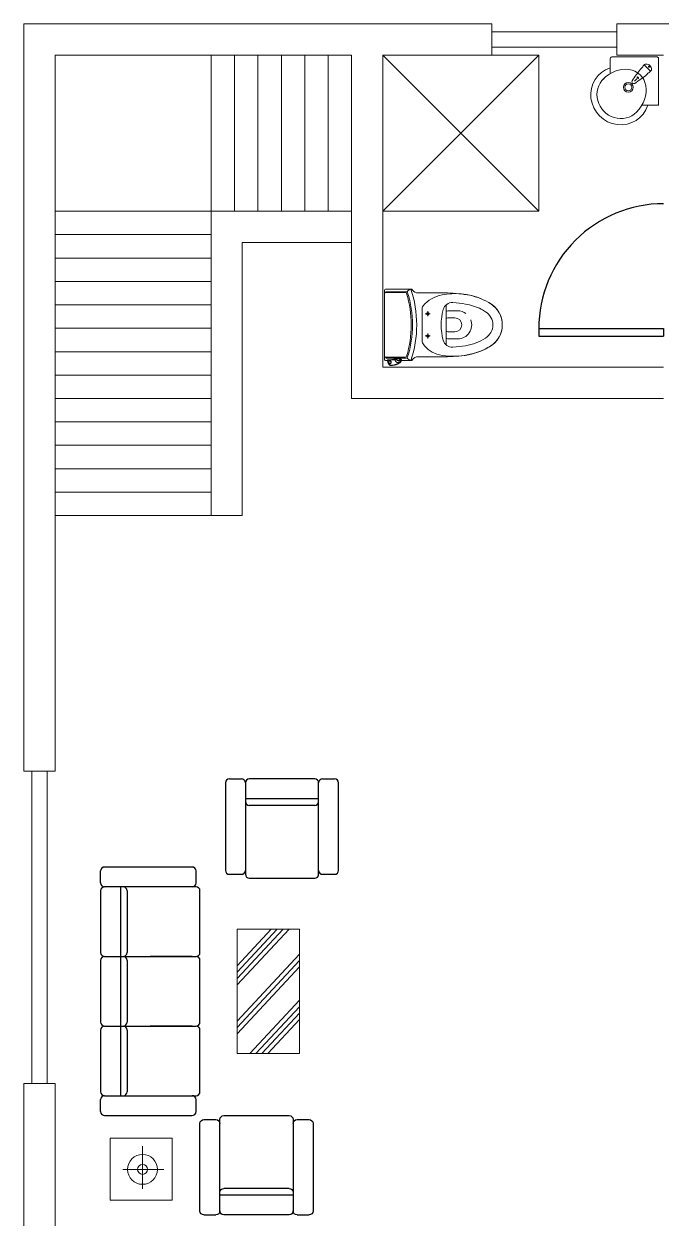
# Model space of a CAD drawing. Header units: inches. Extents: x -179 to 300, y 123 to 718.
# Drawn here: x 276.35 to 286.13, y 283.44 to 301.77 of the extents above; entities that cross this region are included whole.
import ezdxf

# ---------------------------------------------------------------- set-up
doc = ezdxf.new("R2010")
doc.units = ezdxf.units.IN
doc.header["$MEASUREMENT"] = 0
doc.layers.add('FUR', color=6, linetype='Continuous')

# ---------------------------------------------------------------- blocks, each defined once
blk = doc.blocks.new('DESK4')
at = {"color": 0}
for p, q in [((0, 1), (-0.06, 1)), ((0, 0), (-0.06, 0))]:
    blk.add_line(p, q, dxfattribs=at)
blk.add_lwpolyline([(-0.06, 1), (-0.06, 0)], dxfattribs=at)
blk.add_lwpolyline([(1, 0, 0.414214), (0, 1), (0, 0)], format="xyb", dxfattribs=at)
blk = doc.blocks.new('SOFA1人')
at = {"layer": 'FUR'}
for p, q in [((-423, 0), (-327, 0)), ((263, 0), (-263, 0)), ((327, 0), (423, 0)), ((-455, -32), (-455, -736)), ((-295, -32), (-295, -768)), ((-295, -32), (-295, -768)), ((295, -768), (295, -32)), ((455, -736), (455, -32)), ((295, -160), (-295, -160)), ((263, -213.3), (-263, -213.3)), ((-423, -768), (-327, -768)), ((327, -768), (423, -768)), ((-263, -800), (263, -800))]:
    blk.add_line(p, q, dxfattribs=at)
for centre, start, end in [((-423, -32), 90, 180), ((-327, -32), 0, 90), ((-263, -32), 90, 180), ((263, -32), 0, 90), ((327, -32), 90, 180), ((423, -32), 0, 90), ((-263, -181.3), 180, 270), ((263, -181.3), 270, 0), ((-423, -736), 180, 270), ((-327, -736), 270, 0), ((-263, -768), 180, 270), ((263, -768), 270, 0), ((327, -736), 180, 270), ((423, -736), 270, 0)]:
    blk.add_arc(centre, 32, start, end, dxfattribs=at)
blk = doc.blocks.new('A$C621A3C92')
at = {"layer": 'FUR'}
blk.add_blockref('SOFA1人', (455, 800), dxfattribs=at)
blk = doc.blocks.new('SF3')
for p, q in [((-968, 800), (-872, 800)), ((-312, 800), (-808, 800)), ((248, 800), (-248, 800)), ((808, 800), (312, 800)), ((872, 800), (968, 800)), ((-1000, 768), (-1000, 64)), ((-840, 768), (-840, 32)), ((-280, 768), (-280, 32)), ((280, 768), (280, 32)), ((840, 32), (840, 768)), ((1000, 64), (1000, 768)), ((-280, 640), (-840, 640)), ((-312, 586.7), (-808, 586.7)), ((280, 640), (-280, 640)), ((248, 586.7), (-248, 586.7)), ((840, 640), (280, 640)), ((808, 586.7), (312, 586.7)), ((-280, 64), (-280, 401.7)), ((280, 64), (280, 401.7)), ((840, 64), (840, 401.7)), ((-968, 32), (-872, 32)), ((-248, 0), (248, 0)), ((312, 0), (808, 0)), ((872, 32), (968, 32)), ((-808, 0), (-312, 0))]:
    blk.add_line(p, q)
for centre, start, end in [((-968, 768), 90, 180), ((-872, 768), 0, 90), ((-808, 768), 90, 180), ((-312, 768), 0, 90), ((-248, 768), 90, 180), ((248, 768), 0, 90), ((312, 768), 90, 180), ((808, 768), 0, 90), ((872, 768), 90, 180), ((968, 768), 0, 90), ((-808, 618.7), 180, 270), ((-312, 618.7), 270, 0), ((-248, 618.7), 180, 270), ((248, 618.7), 270, 0), ((312, 618.7), 180, 270), ((808, 618.7), 270, 0), ((-968, 64), 180, 270), ((-872, 64), 270, 0), ((-808, 32), 180, 270), ((-312, 32), 270, 0), ((-248, 32), 180, 270), ((248, 32), 270, 0), ((312, 32), 180, 270), ((808, 32), 270, 0), ((872, 64), 180, 270), ((968, 64), 270, 0)]:
    blk.add_arc(centre, 32, start, end)
blk = doc.blocks.new('A$C2204297F')
at = {"layer": 'FUR'}
blk.add_blockref('SF3', (1000, 0), dxfattribs=at)

msp = doc.modelspace()

# ---------------------------------------------------------------- linework, layer by layer
at = {"lineweight": 0}
for p, q in [((276.34607, 290.29778), (276.34607, 301.7668)), ((276.34607, 301.7668), (283.53216, 301.7668)), ((283.53216, 301.28773), (283.53216, 301.7668)), ((285.44844, 301.7668), (292.63452, 301.7668)), ((285.44844, 301.28773), (285.44844, 301.7668)), ((283.53216, 301.64703), (285.44844, 301.64703)), ((283.53216, 301.4075), (285.44844, 301.4075)), ((276.82515, 301.28773), (276.82515, 298.89237)), ((281.37633, 301.28773), (276.82515, 301.28773)), ((279.22051, 301.28773), (279.22051, 294.22142)), ((279.57981, 301.28773), (279.57981, 298.89237)), ((279.93912, 301.28773), (279.93912, 298.89237)), ((280.29842, 301.28773), (280.29842, 298.89237)), ((280.65772, 301.28773), (280.65772, 298.89237)), ((281.01703, 301.28773), (281.01703, 298.89237)), ((281.37633, 296.01794), (281.37633, 301.28773)), ((281.8554, 301.28773), (284.25076, 301.28773)), ((281.8554, 301.28773), (281.8554, 296.49701)), ((281.8554, 301.28773), (281.8554, 296.49701)), ((281.8554, 298.89237), (284.25076, 301.28773)), ((284.25076, 298.89237), (281.8554, 301.28773)), ((284.25076, 298.89237), (284.25076, 301.28773)), ((285.34791, 301.00407), (285.34791, 301.23602)), ((286.06651, 301.25997), (285.37186, 301.25997)), ((285.44844, 301.28773), (286.16705, 301.28773)), ((285.91889, 301.08839), (285.87045, 301.13683)), ((286.09044, 300.51377), (286.09044, 301.23794)), ((286.09047, 300.54136), (286.09047, 301.23602)), ((285.71937, 300.88887), (285.754, 300.92351)), ((285.91889, 301.08839), (285.96732, 301.03996)), ((286.06651, 300.51741), (285.83208, 300.51741)), ((276.82515, 298.89237), (276.82515, 293.14351)), ((281.37633, 298.89237), (276.82515, 298.89237)), ((281.8554, 298.89237), (284.25076, 298.89237)), ((279.22051, 298.53307), (276.82515, 298.53307)), ((281.37633, 298.4133), (279.69958, 298.4133)), ((279.69958, 298.4133), (279.69958, 294.22142)), ((279.22051, 298.17376), (276.82515, 298.17376)), ((279.22051, 297.81446), (276.82515, 297.81446)), ((281.88159, 296.62271), (281.88159, 297.67357)), ((282.28412, 297.69753), (281.90554, 297.69753)), ((282.21238, 297.65741), (281.90554, 297.65741)), ((281.90554, 297.6459), (282.19876, 297.6459)), ((282.39785, 297.63745), (282.80372, 297.63745)), ((279.22051, 297.45515), (276.82515, 297.45515)), ((282.82902, 297.45625), (282.82902, 296.84004)), ((282.45827, 297.385), (282.45827, 296.91129)), ((282.50876, 297.31821), (282.58431, 297.31821)), ((282.54654, 297.35599), (282.54654, 297.28044)), ((282.85298, 297.36373), (283.00552, 297.36373)), ((279.22051, 297.09585), (276.82515, 297.09585)), ((282.85298, 297.25594), (282.96077, 297.25594)), ((282.50876, 296.97807), (282.58431, 296.97807)), ((282.54654, 297.01585), (282.54654, 296.9403)), ((282.85298, 297.04035), (282.96077, 297.04035)), ((282.85298, 296.93256), (283.00552, 296.93256)), ((279.22051, 296.73655), (276.82515, 296.73655)), ((281.90554, 296.65038), (282.19876, 296.65038)), ((282.21238, 296.63888), (281.90554, 296.63888)), ((281.9332, 296.59876), (281.90554, 296.59876)), ((281.92895, 296.6037), (281.92892, 296.60308)), ((281.92892, 296.60308), (281.92894, 296.60247)), ((281.92894, 296.60247), (281.92899, 296.60186)), ((281.92901, 296.6043), (281.92895, 296.6037)), ((281.92899, 296.60186), (281.92901, 296.60166)), ((281.92911, 296.60491), (281.92901, 296.6043)), ((281.92905, 296.60391), (281.92901, 296.60275)), ((281.92901, 296.60275), (281.9291, 296.60161)), ((281.92902, 296.60166), (281.92931, 296.5996)), ((281.92923, 296.60504), (281.92905, 296.60391)), ((281.9291, 296.60161), (281.9299, 296.59641)), ((281.92925, 296.60551), (281.92911, 296.60491)), ((281.92952, 296.60608), (281.92923, 296.60504)), ((281.92943, 296.6061), (281.92925, 296.60551)), ((281.92931, 296.5996), (281.92971, 296.59711)), ((281.92965, 296.60668), (281.92943, 296.6061)), ((281.92992, 296.60708), (281.92952, 296.60608)), ((281.9299, 296.60724), (281.92965, 296.60668)), ((281.92971, 296.59711), (281.93014, 296.59463)), ((281.93019, 296.60779), (281.9299, 296.60724)), ((281.9299, 296.59641), (281.93087, 296.59125)), ((281.93042, 296.60803), (281.92992, 296.60708)), ((281.93014, 296.59463), (281.93061, 296.59217)), ((281.93051, 296.60831), (281.93019, 296.60779)), ((281.93103, 296.60892), (281.93042, 296.60803)), ((281.93085, 296.60881), (281.93051, 296.60831)), ((281.93061, 296.59217), (281.93112, 296.58973)), ((281.93123, 296.60929), (281.93085, 296.60881)), ((281.93087, 296.59125), (281.932, 296.58612)), ((281.93173, 296.60973), (281.93103, 296.60892)), ((281.93112, 296.58973), (281.93166, 296.5873)), ((281.93163, 296.60974), (281.93123, 296.60929)), ((281.93207, 296.61016), (281.93163, 296.60974)), ((281.93166, 296.5873), (281.93224, 296.58486)), ((281.9325, 296.61046), (281.93173, 296.60973)), ((281.932, 296.58612), (281.9333, 296.58104)), ((281.93254, 296.61056), (281.93207, 296.61016)), ((281.93224, 296.58486), (281.93286, 296.58243)), ((281.93336, 296.6111), (281.9325, 296.61046)), ((281.93303, 296.61093), (281.93254, 296.61056)), ((281.93272, 296.6033), (281.93269, 296.60245)), ((281.93269, 296.60245), (281.93276, 296.6016)), ((281.93285, 296.60414), (281.93272, 296.6033)), ((281.93276, 296.6016), (281.93355, 296.59651)), ((281.93307, 296.60492), (281.93285, 296.60414)), ((281.93286, 296.58243), (281.93351, 296.58001)), ((281.9333, 296.61112), (281.93303, 296.61093)), ((281.93337, 296.60567), (281.93307, 296.60492)), ((281.9333, 296.58104), (281.93475, 296.576)), ((281.93428, 296.61164), (281.93336, 296.6111)), ((281.93374, 296.60639), (281.93337, 296.60567)), ((281.93351, 296.58001), (281.9342, 296.57761)), ((281.93355, 296.59651), (281.93451, 296.59144)), ((281.9342, 296.60706), (281.93374, 296.60639)), ((281.93473, 296.60767), (281.9342, 296.60706)), ((281.9342, 296.57761), (281.93493, 296.57522)), ((281.93524, 296.61207), (281.93428, 296.61164)), ((281.93451, 296.59144), (281.93562, 296.58642)), ((281.93532, 296.60823), (281.93473, 296.60767)), ((281.93475, 296.576), (281.93637, 296.57102)), ((281.93493, 296.57522), (281.93569, 296.57283)), ((281.93625, 296.61238), (281.93524, 296.61207)), ((281.93597, 296.60871), (281.93532, 296.60823)), ((281.93562, 296.58642), (281.9369, 296.58144)), ((281.93569, 296.57283), (281.93649, 296.57046)), ((281.93666, 296.60911), (281.93597, 296.60871)), ((281.93728, 296.61258), (281.93625, 296.61238)), ((281.93637, 296.57102), (281.93814, 296.5661)), ((281.93649, 296.57046), (281.93733, 296.5681)), ((281.9374, 296.60944), (281.93666, 296.60911)), ((281.9369, 296.58144), (281.93833, 296.5765)), ((281.93828, 296.61266), (281.93728, 296.61258)), ((281.93733, 296.5681), (281.9382, 296.56575)), ((281.93816, 296.60967), (281.9374, 296.60944)), ((281.93814, 296.5661), (281.94006, 296.56124)), ((281.93895, 296.60982), (281.93816, 296.60967)), ((281.9382, 296.56575), (281.93911, 296.56342)), ((281.94543, 296.61278), (281.93832, 296.61266)), ((281.93833, 296.5765), (281.93992, 296.57162)), ((281.93974, 296.60988), (281.93895, 296.60982)), ((281.93911, 296.56342), (281.94005, 296.56111)), ((281.94438, 296.60996), (281.93974, 296.60988)), ((281.93992, 296.57162), (281.94166, 296.56679)), ((281.94005, 296.56111), (281.94103, 296.55881)), ((281.94006, 296.56124), (281.94183, 296.55713)), ((281.94103, 296.55881), (281.94204, 296.55653)), ((281.94166, 296.56679), (281.94355, 296.56203)), ((281.94183, 296.55713), (281.94371, 296.55308)), ((281.94204, 296.55653), (281.94308, 296.55427)), ((281.94308, 296.55427), (281.94416, 296.55202)), ((281.94355, 296.56203), (281.94529, 296.55801)), ((281.94371, 296.55308), (281.9457, 296.54908)), ((281.94378, 296.57337), (281.94381, 296.57558)), ((281.94392, 296.57118), (281.94378, 296.57337)), ((281.94381, 296.57558), (281.94402, 296.57777)), ((281.94424, 296.56901), (281.94392, 296.57118)), ((281.94402, 296.57777), (281.9444, 296.57995)), ((281.94416, 296.55202), (281.94528, 296.54979)), ((281.94474, 296.56687), (281.94424, 296.56901)), ((281.94901, 296.61004), (281.94438, 296.60996)), ((281.9444, 296.57995), (281.94496, 296.58209)), ((281.94541, 296.56477), (281.94474, 296.56687)), ((281.94496, 296.58209), (281.9457, 296.58419)), ((281.94528, 296.54979), (281.94642, 296.54759)), ((281.94529, 296.55801), (281.94714, 296.55403)), ((281.94626, 296.56274), (281.94541, 296.56477)), ((281.95251, 296.61291), (281.94543, 296.61278)), ((281.9457, 296.58419), (281.94661, 296.58622)), ((281.9457, 296.54908), (281.94779, 296.54514)), ((281.94707, 296.56118), (281.94626, 296.56274)), ((281.94642, 296.54759), (281.94759, 296.54541)), ((281.94661, 296.58622), (281.9477, 296.58817)), ((281.94799, 296.55967), (281.94707, 296.56118)), ((281.94714, 296.55403), (281.94909, 296.55011)), ((281.94759, 296.54541), (281.9488, 296.54324)), ((281.9477, 296.58817), (281.9487, 296.58966)), ((281.94779, 296.54514), (281.94995, 296.54135)), ((281.94903, 296.55824), (281.94799, 296.55967)), ((281.94834, 296.57543), (281.94831, 296.5736)), ((281.94831, 296.5736), (281.94842, 296.57177)), ((281.9485, 296.57727), (281.94834, 296.57543)), ((281.94842, 296.57177), (281.94868, 296.56995)), ((281.9488, 296.57908), (281.9485, 296.57727)), ((281.94868, 296.56995), (281.94906, 296.56817)), ((281.9487, 296.58966), (281.94981, 296.59109)), ((281.94925, 296.58087), (281.9488, 296.57908)), ((281.9488, 296.54324), (281.94991, 296.54132)), ((281.95648, 296.61018), (281.94901, 296.61004)), ((281.95017, 296.55688), (281.94903, 296.55824)), ((281.94906, 296.56817), (281.94959, 296.56642)), ((281.94909, 296.55011), (281.95115, 296.54625)), ((281.94982, 296.58261), (281.94925, 296.58087)), ((281.94959, 296.56642), (281.95025, 296.56474)), ((281.94981, 296.59109), (281.95102, 296.59242)), ((281.95054, 296.58431), (281.94982, 296.58261)), ((281.94999, 296.54127), (281.95103, 296.5396)), ((281.95141, 296.55562), (281.95017, 296.55688)), ((281.95025, 296.56474), (281.95089, 296.56342)), ((281.95139, 296.58593), (281.95054, 296.58431)), ((281.95187, 296.53949), (281.9507, 296.54135)), ((281.95089, 296.56342), (281.95161, 296.56217)), ((281.95102, 296.59242), (281.95233, 296.59366)), ((281.95103, 296.5396), (281.95216, 296.538)), ((281.95115, 296.54625), (281.9533, 296.54245)), ((281.95238, 296.58749), (281.95139, 296.58593)), ((281.95253, 296.55465), (281.95141, 296.55562)), ((281.95161, 296.56217), (281.95242, 296.56097)), ((281.95314, 296.53771), (281.95187, 296.53949)), ((281.95216, 296.538), (281.95338, 296.53646)), ((281.95233, 296.59366), (281.95375, 296.5948)), ((281.9535, 296.58892), (281.95238, 296.58749)), ((281.95242, 296.56097), (281.95331, 296.55984)), ((281.95955, 296.61305), (281.95251, 296.61291)), ((281.95372, 296.55375), (281.95253, 296.55465)), ((281.95453, 296.53602), (281.95314, 296.53771)), ((281.9533, 296.54245), (281.95428, 296.54089)), ((281.95331, 296.55984), (281.95427, 296.5588)), ((281.95338, 296.53646), (281.95471, 296.53496)), ((281.95476, 296.59026), (281.9535, 296.58892)), ((281.95497, 296.55295), (281.95372, 296.55375)), ((281.95375, 296.5948), (281.955, 296.59565)), ((281.95427, 296.5588), (281.95516, 296.55798)), ((281.95428, 296.54089), (281.95534, 296.53939)), ((281.95596, 296.53447), (281.95453, 296.53602)), ((281.95471, 296.53496), (281.95613, 296.53354)), ((281.95611, 296.59145), (281.95476, 296.59026)), ((281.95628, 296.55223), (281.95497, 296.55295)), ((281.955, 296.59565), (281.95631, 296.59641)), ((281.95516, 296.55798), (281.95608, 296.55723)), ((281.95534, 296.53939), (281.95647, 296.53796)), ((281.95747, 296.53301), (281.95596, 296.53447)), ((281.95608, 296.55723), (281.95705, 296.55657)), ((281.9571, 296.59216), (281.95611, 296.59145)), ((281.95613, 296.53354), (281.95762, 296.53221)), ((281.95764, 296.55162), (281.95628, 296.55223)), ((281.95631, 296.59641), (281.95767, 296.59708)), ((281.95647, 296.53796), (281.95772, 296.53655)), ((281.96392, 296.61033), (281.95648, 296.61018)), ((281.95705, 296.55657), (281.95808, 296.55597)), ((281.95812, 296.5928), (281.9571, 296.59216)), ((281.95907, 296.53166), (281.95747, 296.53301)), ((281.95762, 296.53221), (281.95914, 296.531)), ((281.95905, 296.55111), (281.95764, 296.55162)), ((281.95767, 296.59708), (281.95907, 296.59764)), ((281.95772, 296.53655), (281.95905, 296.53522)), ((281.95808, 296.55597), (281.95915, 296.55546)), ((281.95918, 296.59335), (281.95812, 296.5928)), ((281.96049, 296.55072), (281.95905, 296.55111)), ((281.95905, 296.53522), (281.96044, 296.53398)), ((281.95907, 296.59764), (281.96052, 296.59809)), ((281.96067, 296.53046), (281.95907, 296.53166)), ((281.95914, 296.531), (281.96072, 296.52988)), ((281.95915, 296.55546), (281.96024, 296.55504)), ((281.96029, 296.59382), (281.95918, 296.59335)), ((281.96657, 296.6132), (281.95955, 296.61305)), ((281.96024, 296.55504), (281.96137, 296.55471)), ((281.96141, 296.59419), (281.96029, 296.59382)), ((281.96044, 296.53398), (281.96186, 296.53285)), ((281.96197, 296.55045), (281.96049, 296.55072)), ((281.96052, 296.59809), (281.96199, 296.59843)), ((281.96233, 296.52936), (281.96067, 296.53046)), ((281.96072, 296.52988), (281.96235, 296.52886)), ((281.96137, 296.55471), (281.96252, 296.55448)), ((281.96256, 296.59447), (281.96141, 296.59419)), ((281.96186, 296.53285), (281.96334, 296.5318)), ((281.96346, 296.5503), (281.96197, 296.55045)), ((281.96199, 296.59843), (281.96349, 296.59865)), ((281.96405, 296.52836), (281.96233, 296.52936)), ((281.96235, 296.52886), (281.96409, 296.52791)), ((281.96252, 296.55448), (281.96369, 296.55436)), ((281.96373, 296.59465), (281.96256, 296.59447)), ((281.96334, 296.5318), (281.96487, 296.53085)), ((281.96497, 296.55027), (281.96346, 296.5503)), ((281.96349, 296.59865), (281.96499, 296.59874)), ((281.96369, 296.55436), (281.96486, 296.55433)), ((281.9649, 296.59473), (281.96373, 296.59465)), ((281.97133, 296.61049), (281.96392, 296.61033)), ((281.96577, 296.52749), (281.96405, 296.52836)), ((281.96409, 296.52791), (281.96588, 296.52707)), ((281.96486, 296.55433), (281.96603, 296.55441)), ((281.96487, 296.53085), (281.9665, 296.52996)), ((281.96607, 296.5947), (281.9649, 296.59473)), ((281.96647, 296.55036), (281.96497, 296.55027)), ((281.96499, 296.59874), (281.96649, 296.59871)), ((281.96753, 296.52672), (281.96577, 296.52749)), ((281.96588, 296.52707), (281.96771, 296.52633)), ((281.96603, 296.55441), (281.9672, 296.55459)), ((281.96723, 296.59457), (281.96607, 296.5947)), ((281.96796, 296.55058), (281.96647, 296.55036)), ((281.96649, 296.59871), (281.96798, 296.59856)), ((281.9665, 296.52996), (281.96817, 296.52917)), ((281.97342, 296.61335), (281.96657, 296.6132)), ((281.9672, 296.55459), (281.96833, 296.55487)), ((281.96838, 296.59435), (281.96723, 296.59457)), ((281.96933, 296.52605), (281.96753, 296.52672)), ((281.96771, 296.52633), (281.96964, 296.52569)), ((281.96942, 296.55092), (281.96796, 296.55058)), ((281.96798, 296.59856), (281.96945, 296.59829)), ((281.96817, 296.52917), (281.96988, 296.52848)), ((281.96833, 296.55487), (281.96945, 296.55524)), ((281.9695, 296.59402), (281.96838, 296.59435)), ((281.97121, 296.52548), (281.96933, 296.52605)), ((281.97085, 296.55137), (281.96942, 296.55092)), ((281.96945, 296.59829), (281.97088, 296.5979)), ((281.96945, 296.55524), (281.97055, 296.55572)), ((281.97058, 296.5936), (281.9695, 296.59402)), ((281.96964, 296.52569), (281.97162, 296.52516)), ((281.96988, 296.52848), (281.97172, 296.52786)), ((281.97055, 296.55572), (281.9716, 296.55627)), ((281.97163, 296.5931), (281.97058, 296.5936)), ((281.97224, 296.55194), (281.97085, 296.55137)), ((281.97088, 296.5979), (281.97228, 296.5974)), ((281.97313, 296.52502), (281.97121, 296.52548)), ((281.97869, 296.61065), (281.97133, 296.61049)), ((281.9716, 296.55627), (281.9726, 296.55691)), ((281.97162, 296.52516), (281.97362, 296.52476)), ((281.97265, 296.5925), (281.97163, 296.5931)), ((281.97172, 296.52786), (281.9736, 296.52737)), ((281.97359, 296.55261), (281.97224, 296.55194)), ((281.97228, 296.5974), (281.97362, 296.59679)), ((281.9726, 296.55691), (281.97357, 296.55763)), ((281.9736, 296.59184), (281.97265, 296.5925)), ((281.97507, 296.52467), (281.97313, 296.52502)), ((281.98024, 296.61351), (281.97342, 296.61335)), ((281.97357, 296.55763), (281.9749, 296.55882)), ((281.97488, 296.55338), (281.97359, 296.55261)), ((281.97451, 296.5911), (281.9736, 296.59184)), ((281.9736, 296.52737), (281.9755, 296.52699)), ((281.97362, 296.59679), (281.97491, 296.59608)), ((281.97362, 296.52476), (281.9757, 296.52448)), ((281.97537, 296.59028), (281.97451, 296.5911)), ((281.97611, 296.55423), (281.97488, 296.55338)), ((281.9749, 296.55882), (281.97613, 296.56016)), ((281.97491, 296.59608), (281.97614, 296.59528)), ((281.97696, 296.52445), (281.97507, 296.52467)), ((281.97632, 296.58925), (281.97537, 296.59028)), ((281.9755, 296.52699), (281.97748, 296.52672)), ((281.9757, 296.52448), (281.97729, 296.52435)), ((281.97749, 296.55537), (281.97611, 296.55423)), ((281.97613, 296.56016), (281.97722, 296.56161)), ((281.97614, 296.59528), (281.97731, 296.59439)), ((281.97719, 296.58812), (281.97632, 296.58925)), ((281.97887, 296.52434), (281.97696, 296.52445)), ((281.97798, 296.58692), (281.97719, 296.58812)), ((281.97722, 296.56161), (281.97819, 296.56317)), ((281.97729, 296.52435), (281.9778, 296.52433)), ((281.97731, 296.59439), (281.9784, 296.59342)), ((281.97748, 296.52672), (281.97948, 296.52658)), ((281.97878, 296.55662), (281.97749, 296.55537)), ((281.9778, 296.52433), (281.97838, 296.52431)), ((281.97867, 296.58568), (281.97798, 296.58692)), ((281.97819, 296.56317), (281.97901, 296.56479)), ((281.9784, 296.59342), (281.97962, 296.59217)), ((281.97929, 296.58436), (281.97867, 296.58568)), ((281.98601, 296.61083), (281.97869, 296.61065)), ((281.97997, 296.55797), (281.97878, 296.55662)), ((281.9799, 296.52432), (281.97887, 296.52434)), ((281.97901, 296.56479), (281.97971, 296.5665)), ((281.97993, 296.58269), (281.97929, 296.58436)), ((281.97948, 296.52658), (281.98147, 296.52657)), ((281.97962, 296.59217), (281.98073, 296.59082)), ((281.97971, 296.5665), (281.98027, 296.56824)), ((281.98077, 296.52434), (281.9799, 296.52432)), ((281.98077, 296.52434), (281.9799, 296.52431)), ((281.98045, 296.58094), (281.97993, 296.58269)), ((281.98104, 296.55939), (281.97997, 296.55797)), ((281.98703, 296.61368), (281.98024, 296.61351)), ((281.98027, 296.56824), (281.9807, 296.57004)), ((281.98082, 296.57916), (281.98045, 296.58094)), ((281.9807, 296.57004), (281.98099, 296.57185)), ((281.98073, 296.59082), (281.98174, 296.58939)), ((281.98615, 296.52454), (281.98077, 296.52434)), ((281.98106, 296.57735), (281.98082, 296.57916)), ((281.98099, 296.57185), (281.98115, 296.57368)), ((281.98202, 296.56089), (281.98104, 296.55939)), ((281.98117, 296.57552), (281.98106, 296.57735)), ((281.98115, 296.57368), (281.98117, 296.57552)), ((281.98147, 296.52657), (281.98758, 296.52681)), ((281.98174, 296.58939), (281.98263, 296.58789)), ((281.98307, 296.56285), (281.98202, 296.56089)), ((281.98263, 296.58789), (281.98342, 296.58633)), ((281.98396, 296.56489), (281.98307, 296.56285)), ((281.98342, 296.58633), (281.98424, 296.5843)), ((281.98468, 296.56699), (281.98396, 296.56489)), ((281.98424, 296.5843), (281.9849, 296.58222)), ((281.98522, 296.56914), (281.98468, 296.56699)), ((281.9849, 296.58222), (281.98538, 296.58008)), ((281.98559, 296.57132), (281.98522, 296.56914)), ((281.98538, 296.58008), (281.98569, 296.57791)), ((281.9858, 296.57351), (281.98559, 296.57132)), ((281.98569, 296.57791), (281.98583, 296.57572)), ((281.98583, 296.57572), (281.9858, 296.57351)), ((281.99322, 296.61101), (281.98601, 296.61083)), ((281.99151, 296.52485), (281.98615, 296.52454)), ((281.99377, 296.61385), (281.98703, 296.61368)), ((281.98758, 296.52681), (281.99365, 296.52718)), ((281.99684, 296.52525), (281.99151, 296.52485)), ((282.00039, 296.6112), (281.99322, 296.61101)), ((281.99365, 296.52718), (281.99968, 296.52767)), ((282.00047, 296.61404), (281.99377, 296.61385)), ((282.00214, 296.52574), (281.99684, 296.52525)), ((281.99968, 296.52767), (282.00567, 296.52828)), ((282.00752, 296.6114), (282.00039, 296.6112)), ((282.00712, 296.61423), (282.00047, 296.61404)), ((282.0074, 296.52634), (282.00214, 296.52574)), ((282.00567, 296.52828), (282.01162, 296.52902)), ((282.01373, 296.61443), (282.00712, 296.61423)), ((282.01367, 296.52718), (282.0074, 296.52634)), ((282.01458, 296.61161), (282.00752, 296.6114)), ((282.01162, 296.52902), (282.0176, 296.5299)), ((282.01989, 296.52816), (282.01367, 296.52718)), ((282.02021, 296.61463), (282.01373, 296.61443)), ((282.02159, 296.61183), (282.01458, 296.61161)), ((282.0176, 296.5299), (282.02352, 296.5309)), ((282.02605, 296.52928), (282.01989, 296.52816)), ((282.02025, 296.61464), (282.02021, 296.61464)), ((282.02029, 296.61463), (282.02021, 296.61463)), ((282.02215, 296.6147), (282.02029, 296.61463)), ((282.02739, 296.61201), (282.02159, 296.61183)), ((282.02396, 296.61477), (282.02215, 296.6147)), ((282.02352, 296.5309), (282.0294, 296.53203)), ((282.02576, 296.61486), (282.02396, 296.61477)), ((282.02747, 296.61495), (282.02576, 296.61486)), ((282.03214, 296.53053), (282.02605, 296.52928)), ((282.03314, 296.61221), (282.02739, 296.61201)), ((282.0291, 296.61505), (282.02747, 296.61495)), ((282.03063, 296.61516), (282.0291, 296.61505)), ((282.0294, 296.53203), (282.03521, 296.53328)), ((282.03204, 296.61528), (282.03063, 296.61516)), ((282.12012, 296.62883), (282.03152, 296.62883)), ((282.03331, 296.6154), (282.03204, 296.61528)), ((282.03816, 296.53192), (282.03214, 296.53053)), ((282.03885, 296.61241), (282.03314, 296.61221)), ((282.03447, 296.61552), (282.03331, 296.6154)), ((282.03551, 296.61565), (282.03447, 296.61552)), ((282.03521, 296.53328), (282.04095, 296.53466)), ((282.03643, 296.61579), (282.03551, 296.61565)), ((282.03721, 296.61592), (282.03643, 296.61579)), ((282.03666, 296.61587), (282.0369, 296.61605)), ((282.03692, 296.61592), (282.03678, 296.61589)), ((282.0369, 296.61605), (282.03741, 296.61634)), ((282.03715, 296.61597), (282.03692, 296.61592)), ((282.03734, 296.61602), (282.03715, 296.61597)), ((282.03786, 296.61607), (282.03721, 296.61592)), ((282.03748, 296.61606), (282.03734, 296.61602)), ((282.03741, 296.61634), (282.03777, 296.61649)), ((282.03758, 296.61609), (282.03748, 296.61606)), ((282.03764, 296.61611), (282.03758, 296.61609)), ((282.03767, 296.61612), (282.03764, 296.61611)), ((282.03768, 296.61612), (282.03767, 296.61612)), ((282.03777, 296.61649), (282.03816, 296.6166)), ((282.03837, 296.61621), (282.03786, 296.61607)), ((282.03816, 296.6166), (282.03858, 296.61666)), ((282.04412, 296.53345), (282.03816, 296.53192)), ((282.03874, 296.61636), (282.03837, 296.61621)), ((282.03858, 296.61666), (282.03904, 296.61666)), ((282.03896, 296.61651), (282.03874, 296.61636)), ((282.0431, 296.61256), (282.03885, 296.61241)), ((282.03904, 296.61666), (282.03896, 296.61651)), ((282.04095, 296.53466), (282.04636, 296.53608)), ((282.04198, 296.6151), (282.04407, 296.61517)), ((282.04447, 296.61259), (282.0431, 296.61256)), ((282.04345, 296.61093), (282.0431, 296.61256)), ((282.04384, 296.60932), (282.04345, 296.61093)), ((282.04447, 296.60701), (282.04384, 296.60932)), ((282.04407, 296.61517), (282.0462, 296.61524)), ((282.05001, 296.53511), (282.04412, 296.53345)), ((282.04587, 296.61262), (282.04447, 296.61259)), ((282.04519, 296.60474), (282.04447, 296.60701)), ((282.046, 296.6025), (282.04519, 296.60474)), ((282.04727, 296.61264), (282.04587, 296.61262)), ((282.04688, 296.60031), (282.046, 296.6025)), ((282.0462, 296.61524), (282.04837, 296.6153)), ((282.04636, 296.53608), (282.0517, 296.53762)), ((282.04782, 296.59823), (282.04688, 296.60031)), ((282.0487, 296.61265), (282.04727, 296.61264)), ((282.04883, 296.59619), (282.04782, 296.59823)), ((282.04837, 296.6153), (282.05057, 296.61535)), ((282.05104, 296.61267), (282.0487, 296.61265)), ((282.04992, 296.59421), (282.04883, 296.59619)), ((282.05107, 296.59228), (282.04992, 296.59421)), ((282.05581, 296.5369), (282.05001, 296.53511)), ((282.05057, 296.61535), (282.05288, 296.6154)), ((282.05342, 296.61267), (282.05104, 296.61267)), ((282.0523, 296.5904), (282.05107, 296.59228)), ((282.0517, 296.53762), (282.05698, 296.53926)), ((282.05359, 296.58858), (282.0523, 296.5904)), ((282.05288, 296.6154), (282.05521, 296.61544)), ((282.05583, 296.61267), (282.05342, 296.61267)), ((282.05495, 296.58683), (282.05359, 296.58858)), ((282.05637, 296.58515), (282.05495, 296.58683)), ((282.05521, 296.61544), (282.05757, 296.61547)), ((282.06107, 296.53866), (282.05581, 296.5369)), ((282.05826, 296.61265), (282.05583, 296.61267)), ((282.05829, 296.58308), (282.05637, 296.58515)), ((282.05698, 296.53926), (282.0622, 296.54102)), ((282.05757, 296.61547), (282.05995, 296.61549)), ((282.06064, 296.61261), (282.05826, 296.61265)), ((282.06031, 296.58113), (282.05829, 296.58308)), ((282.05995, 296.61549), (282.06096, 296.61542)), ((282.06242, 296.57932), (282.06031, 296.58113)), ((282.06303, 296.61257), (282.06064, 296.61261)), ((282.06096, 296.61542), (282.06198, 296.61527)), ((282.06626, 296.54053), (282.06107, 296.53866)), ((282.06198, 296.61527), (282.06302, 296.61506)), ((282.0622, 296.54102), (282.06734, 296.54288)), ((282.06407, 296.57804), (282.06242, 296.57932)), ((282.06302, 296.61506), (282.06406, 296.61481)), ((282.06543, 296.61251), (282.06303, 296.61257)), ((282.06406, 296.61481), (282.06547, 296.61443)), ((282.06576, 296.57684), (282.06407, 296.57804)), ((282.06783, 296.61244), (282.06543, 296.61251)), ((282.06547, 296.61443), (282.06688, 296.614)), ((282.06749, 296.57573), (282.06576, 296.57684)), ((282.07138, 296.54251), (282.06626, 296.54053)), ((282.06688, 296.614), (282.0683, 296.61357)), ((282.06734, 296.54288), (282.07241, 296.54485)), ((282.06926, 296.5747), (282.06749, 296.57573)), ((282.07023, 296.61235), (282.06783, 296.61244)), ((282.0683, 296.61357), (282.07045, 296.6129)), ((282.0716, 296.57351), (282.06926, 296.5747)), ((282.07262, 296.61225), (282.07023, 296.61235)), ((282.07045, 296.6129), (282.07261, 296.61226)), ((282.07642, 296.54459), (282.07138, 296.54251)), ((282.07399, 296.57247), (282.0716, 296.57351)), ((282.07241, 296.54485), (282.07742, 296.54693)), ((282.07261, 296.61226), (282.07262, 296.61225)), ((282.07262, 296.61225), (282.0734, 296.61086)), ((282.0734, 296.61086), (282.07424, 296.60952)), ((282.07642, 296.57159), (282.07399, 296.57247)), ((282.07424, 296.60952), (282.07515, 296.60825)), ((282.07515, 296.60825), (282.07612, 296.60704)), ((282.07612, 296.60704), (282.07737, 296.60566)), ((282.07832, 296.57102), (282.07642, 296.57159)), ((282.08139, 296.54679), (282.07642, 296.54459)), ((282.07737, 296.60566), (282.0787, 296.60439)), ((282.07742, 296.54693), (282.08235, 296.54911)), ((282.08023, 296.57055), (282.07832, 296.57102)), ((282.0787, 296.60439), (282.0801, 296.60322)), ((282.0801, 296.60322), (282.08156, 296.60217)), ((282.08216, 296.57018), (282.08023, 296.57055)), ((282.08607, 296.54899), (282.08139, 296.54679)), ((282.08156, 296.60217), (282.08306, 296.60122)), ((282.0841, 296.5699), (282.08216, 296.57018)), ((282.08235, 296.54911), (282.0872, 296.5514)), ((282.08306, 296.60122), (282.08465, 296.60038)), ((282.08661, 296.5697), (282.0841, 296.5699)), ((282.08465, 296.60038), (282.08628, 296.59966)), ((282.09069, 296.55129), (282.08607, 296.54899)), ((282.08628, 296.59966), (282.08794, 296.59906)), ((282.08912, 296.56967), (282.08661, 296.5697)), ((282.0872, 296.5514), (282.09198, 296.55379)), ((282.08794, 296.59906), (282.08962, 296.59859)), ((282.09162, 296.56981), (282.08912, 296.56967)), ((282.08962, 296.59859), (282.09132, 296.59825)), ((282.09523, 296.55368), (282.09069, 296.55129)), ((282.09132, 296.59825), (282.09313, 296.59802)), ((282.09358, 296.57004), (282.09162, 296.56981)), ((282.09198, 296.55379), (282.09691, 296.55642)), ((282.09313, 296.59802), (282.09494, 296.59795)), ((282.09552, 296.57038), (282.09358, 296.57004)), ((282.09494, 296.59795), (282.09675, 296.59801)), ((282.0997, 296.55617), (282.09523, 296.55368)), ((282.09745, 296.57082), (282.09552, 296.57038)), ((282.09675, 296.59801), (282.09855, 296.59822)), ((282.09691, 296.55642), (282.10176, 296.55917)), ((282.09935, 296.57136), (282.09745, 296.57082)), ((282.09855, 296.59822), (282.10032, 296.59858)), ((282.10118, 296.57198), (282.09935, 296.57136)), ((282.10409, 296.55876), (282.0997, 296.55617)), ((282.10032, 296.59858), (282.10209, 296.59909)), ((282.10297, 296.5727), (282.10118, 296.57198)), ((282.10176, 296.55917), (282.10653, 296.56203)), ((282.10209, 296.59909), (282.10384, 296.59975)), ((282.10474, 296.57351), (282.10297, 296.5727)), ((282.10384, 296.59975), (282.10554, 296.60056)), ((282.10841, 296.56145), (282.10409, 296.55876)), ((282.10648, 296.57442), (282.10474, 296.57351)), ((282.10554, 296.60056), (282.10719, 296.60152)), ((282.10827, 296.57547), (282.10648, 296.57442)), ((282.10653, 296.56203), (282.1112, 296.56501)), ((282.10719, 296.60152), (282.10876, 296.60261)), ((282.11002, 296.57662), (282.10827, 296.57547)), ((282.11265, 296.56423), (282.10841, 296.56145)), ((282.10876, 296.60261), (282.11024, 296.60381)), ((282.11172, 296.57786), (282.11002, 296.57662)), ((282.11024, 296.60381), (282.11164, 296.60515)), ((282.1112, 296.56501), (282.11577, 296.5681)), ((282.11164, 296.60515), (282.11297, 296.6066)), ((282.11338, 296.57919), (282.11172, 296.57786)), ((282.11682, 296.56711), (282.11265, 296.56423)), ((282.11297, 296.6066), (282.1142, 296.60818)), ((282.11494, 296.58057), (282.11338, 296.57919)), ((282.1142, 296.60818), (282.11534, 296.60986)), ((282.11645, 296.58204), (282.11494, 296.58057)), ((282.11534, 296.60986), (282.11621, 296.61133)), ((282.11577, 296.5681), (282.12044, 296.57144)), ((282.11621, 296.61133), (282.11701, 296.61288)), ((282.11791, 296.58358), (282.11645, 296.58204)), ((282.12091, 296.57009), (282.11682, 296.56711)), ((282.11701, 296.61288), (282.11773, 296.61448)), ((282.11835, 296.6147), (282.11773, 296.61448)), ((282.11773, 296.61448), (282.11774, 296.61448)), ((282.11774, 296.61448), (282.11843, 296.61526)), ((282.11932, 296.5852), (282.11791, 296.58358)), ((282.11902, 296.61492), (282.11835, 296.6147)), ((282.11843, 296.61526), (282.11902, 296.61605)), ((282.11902, 296.61605), (282.11936, 296.61658)), ((282.11976, 296.61513), (282.11902, 296.61492)), ((282.12071, 296.58695), (282.11932, 296.5852)), ((282.11936, 296.61658), (282.11964, 296.61709)), ((282.11964, 296.61709), (282.11986, 296.61756)), ((282.12056, 296.61533), (282.11976, 296.61513)), ((282.11986, 296.61756), (282.11997, 296.61787)), ((282.11997, 296.61787), (282.12005, 296.61813)), ((282.12005, 296.61813), (282.12007, 296.61818)), ((282.12009, 296.61846), (282.1212, 296.61861)), ((282.12044, 296.57144), (282.12501, 296.57492)), ((282.12181, 296.62008), (282.12046, 296.62008)), ((282.12178, 296.61559), (282.12056, 296.61533)), ((282.12205, 296.58878), (282.12071, 296.58695)), ((282.12491, 296.57317), (282.12091, 296.57009)), ((282.1212, 296.61861), (282.12239, 296.61875)), ((282.12314, 296.61584), (282.12178, 296.61559)), ((282.12363, 296.62008), (282.12181, 296.62008)), ((282.12332, 296.59067), (282.12205, 296.58878)), ((282.12239, 296.61875), (282.12367, 296.61888)), ((282.12463, 296.61608), (282.12314, 296.61584)), ((282.12453, 296.59264), (282.12332, 296.59067)), ((282.12538, 296.62009), (282.12363, 296.62008)), ((282.12367, 296.61888), (282.12503, 296.61902)), ((282.12564, 296.59461), (282.12453, 296.59264)), ((282.12621, 296.6163), (282.12463, 296.61608)), ((282.12544, 296.57359), (282.12491, 296.57317)), ((282.12501, 296.57492), (282.12637, 296.57606)), ((282.12503, 296.61902), (282.12652, 296.61915)), ((282.12713, 296.62011), (282.12538, 296.62009)), ((282.12546, 296.57361), (282.1261, 296.57415)), ((282.12669, 296.59663), (282.12564, 296.59461)), ((282.1261, 296.57415), (282.12688, 296.57486)), ((282.12792, 296.61651), (282.12621, 296.6163)), ((282.12637, 296.57606), (282.12768, 296.5773)), ((282.12652, 296.61915), (282.1281, 296.61928)), ((282.12767, 296.59871), (282.12669, 296.59663)), ((282.12688, 296.57486), (282.12764, 296.5756)), ((282.12883, 296.62013), (282.12713, 296.62011)), ((282.12764, 296.5756), (282.12839, 296.57637)), ((282.12859, 296.60084), (282.12767, 296.59871)), ((282.12768, 296.5773), (282.12892, 296.57864)), ((282.12976, 296.6167), (282.12792, 296.61651)), ((282.1281, 296.61928), (282.12976, 296.6194)), ((282.12839, 296.57637), (282.12912, 296.57718)), ((282.12958, 296.60341), (282.12859, 296.60084)), ((282.12887, 296.62013), (282.12883, 296.62013)), ((282.12915, 296.6201), (282.12887, 296.62013)), ((282.12943, 296.62013), (282.12887, 296.62013)), ((282.12892, 296.57864), (282.13015, 296.58012)), ((282.12912, 296.57718), (282.12983, 296.57802)), ((282.12942, 296.62008), (282.12915, 296.6201)), ((282.13165, 296.61988), (282.12942, 296.62008)), ((282.12957, 296.62012), (282.12943, 296.62013)), ((282.1297, 296.62011), (282.12957, 296.62012)), ((282.13049, 296.60604), (282.12958, 296.60341)), ((282.12997, 296.62009), (282.1297, 296.62011)), ((282.12976, 296.6194), (282.1315, 296.61952)), ((282.1314, 296.61686), (282.12976, 296.6167)), ((282.12983, 296.57802), (282.13053, 296.5789)), ((282.13413, 296.61971), (282.12997, 296.62009)), ((282.13015, 296.58012), (282.13131, 296.58168)), ((282.13129, 296.60873), (282.13049, 296.60604)), ((282.13053, 296.5789), (282.13122, 296.57981)), ((282.13122, 296.57981), (282.13188, 296.58075)), ((282.132, 296.61146), (282.13129, 296.60873)), ((282.13131, 296.58168), (282.1324, 296.58332)), ((282.13312, 296.61701), (282.1314, 296.61686)), ((282.1315, 296.61952), (282.13387, 296.61967)), ((282.13387, 296.61967), (282.13165, 296.61988)), ((282.13188, 296.58075), (282.13253, 296.58173)), ((282.13262, 296.61422), (282.132, 296.61146)), ((282.1324, 296.58332), (282.1334, 296.58499)), ((282.13253, 296.58173), (282.13316, 296.58273)), ((282.13312, 296.61701), (282.13262, 296.61422)), ((282.13551, 296.61716), (282.13312, 296.61701)), ((282.13316, 296.58273), (282.13377, 296.58377)), ((282.1334, 296.58499), (282.13433, 296.58671)), ((282.13377, 296.58377), (282.13436, 296.58484)), ((282.13387, 296.61967), (282.13468, 296.61966)), ((282.13433, 296.58671), (282.13519, 296.5885)), ((282.13436, 296.58484), (282.13493, 296.58593)), ((282.13468, 296.61966), (282.1347, 296.61966)), ((282.13481, 296.61965), (282.1347, 296.61966)), ((282.1353, 296.61957), (282.13481, 296.61965)), ((282.13493, 296.58593), (282.13548, 296.58706)), ((282.13519, 296.5885), (282.13601, 296.59037)), ((282.13578, 296.61946), (282.1353, 296.61957)), ((282.13548, 296.58706), (282.136, 296.58822)), ((282.13625, 296.61714), (282.13551, 296.61716)), ((282.13626, 296.61931), (282.13578, 296.61946)), ((282.136, 296.58822), (282.13651, 296.5894)), ((282.13601, 296.59037), (282.13676, 296.5923)), ((282.13683, 296.61702), (282.13625, 296.61714)), ((282.13673, 296.61912), (282.13626, 296.61931)), ((282.13651, 296.5894), (282.13699, 296.59061)), ((282.13719, 296.61889), (282.13673, 296.61912)), ((282.13676, 296.5923), (282.13744, 296.59427)), ((282.1374, 296.61681), (282.13683, 296.61702)), ((282.13699, 296.59061), (282.13745, 296.59184)), ((282.13764, 296.61861), (282.13719, 296.61889)), ((282.13794, 296.61651), (282.1374, 296.61681)), ((282.13744, 296.59427), (282.13802, 296.59618)), ((282.13745, 296.59184), (282.13789, 296.5931)), ((282.13808, 296.6183), (282.13764, 296.61861)), ((282.13789, 296.5931), (282.1383, 296.59437)), ((282.13845, 296.61614), (282.13794, 296.61651)), ((282.13802, 296.59618), (282.13855, 296.59813)), ((282.13849, 296.61796), (282.13808, 296.6183)), ((282.1383, 296.59437), (282.13869, 296.59567)), ((282.13892, 296.61569), (282.13845, 296.61614)), ((282.13889, 296.61758), (282.13849, 296.61796)), ((282.13855, 296.59813), (282.13902, 296.60011)), ((282.13869, 296.59567), (282.13905, 296.59699)), ((282.28412, 296.59876), (282.1387, 296.59876)), ((282.13926, 296.61717), (282.13889, 296.61758)), ((282.13935, 296.61517), (282.13892, 296.61569)), ((282.13902, 296.60011), (282.13943, 296.60212)), ((282.13905, 296.59699), (282.13939, 296.59833)), ((282.1396, 296.61674), (282.13926, 296.61717)), ((282.13972, 296.61459), (282.13935, 296.61517)), ((282.13939, 296.59833), (282.13971, 296.59969)), ((282.13943, 296.60212), (282.14063, 296.60861)), ((282.13992, 296.61628), (282.1396, 296.61674)), ((282.13971, 296.59969), (282.13999, 296.60108)), ((282.14005, 296.61395), (282.13972, 296.61459)), ((282.14021, 296.61578), (282.13992, 296.61628)), ((282.13999, 296.60108), (282.14013, 296.60179)), ((282.14032, 296.61326), (282.14005, 296.61395)), ((282.14013, 296.60179), (282.14093, 296.60609)), ((282.14048, 296.61526), (282.14021, 296.61578)), ((282.14052, 296.61253), (282.14032, 296.61326)), ((282.14072, 296.61471), (282.14048, 296.61526)), ((282.14067, 296.61177), (282.14052, 296.61253)), ((282.14063, 296.60861), (282.14073, 296.6094)), ((282.14076, 296.61099), (282.14067, 296.61177)), ((282.14092, 296.61415), (282.14072, 296.61471)), ((282.14073, 296.6094), (282.14078, 296.61019)), ((282.14078, 296.61019), (282.14076, 296.61099)), ((282.1411, 296.61357), (282.14092, 296.61415)), ((282.14093, 296.60609), (282.14132, 296.60831)), ((282.14124, 296.61298), (282.1411, 296.61357)), ((282.14136, 296.61238), (282.14124, 296.61298)), ((282.14132, 296.60831), (282.14139, 296.60871)), ((282.14144, 296.61178), (282.14136, 296.61238)), ((282.14139, 296.60871), (282.14146, 296.60933)), ((282.14149, 296.61118), (282.14144, 296.61178)), ((282.14146, 296.60933), (282.1415, 296.60995)), ((282.14151, 296.61057), (282.14149, 296.61118)), ((282.1415, 296.60995), (282.14151, 296.61057)), ((282.39785, 296.65884), (282.80372, 296.65884)), ((279.22051, 296.37724), (276.82515, 296.37724)), ((281.8554, 296.49701), (286.16705, 296.49701)), ((279.22051, 296.01794), (276.82515, 296.01794)), ((281.37633, 296.01794), (286.16705, 296.01794)), ((279.22051, 295.65863), (276.82515, 295.65863)), ((279.22051, 295.29933), (276.82515, 295.29933)), ((279.22051, 294.94003), (276.82515, 294.94003)), ((279.22051, 294.58072), (276.82515, 294.58072)), ((279.46004, 294.22142), (276.82515, 294.22142)), ((279.69958, 294.22142), (276.82515, 294.22142)), ((276.82515, 293.14351), (276.82515, 290.29778)), ((276.34607, 290.29778), (276.82515, 290.29778)), ((276.46584, 285.50706), (276.46584, 290.29778)), ((276.70538, 285.50706), (276.70538, 290.29778)), ((279.62178, 287.01983), (280.41728, 287.87482)), ((279.62178, 287.11782), (280.3261, 287.87482)), ((279.62178, 287.21581), (280.23493, 287.87482)), ((279.62178, 287.3138), (280.14376, 287.87482)), ((279.62178, 286.4651), (280.57534, 287.48998)), ((279.62178, 286.36711), (280.57534, 287.39199)), ((279.62178, 286.26912), (280.57534, 287.294)), ((279.81736, 285.96769), (280.57534, 286.78237)), ((279.90854, 285.96769), (280.57534, 286.68437)), ((279.99971, 285.96769), (280.57534, 286.58638)), ((280.09088, 285.96769), (280.57534, 286.48839)), ((276.34607, 282.60392), (276.34607, 285.50706)), ((276.34607, 285.50706), (276.82515, 285.50706)), ((276.82515, 285.50706), (276.82515, 282.60392)), ((278.1679, 283.88706), (278.1679, 284.5427)), ((277.86673, 284.18832), (278.49329, 284.18832))]:
    msp.add_line(p, q, dxfattribs=at)
for points in [[(279.62178, 285.96769), (280.57534, 285.96769), (280.57534, 287.87482), (279.62178, 287.87482)], [(278.62208, 284.66885), (277.66852, 284.66885), (277.66852, 283.71529), (278.62208, 283.71529)]]:
    msp.add_lwpolyline(points, close=True, dxfattribs=at)
for radius in [0.22927, 0.0767]:
    msp.add_circle((278.1679, 284.18832), radius, dxfattribs=at)
for centre, major_axis, ratio, start_param, end_param in [((285.37186, 301.23602), (0.01694, 0.01694), 1, 0.78539816, 2.35619449), ((285.96203, 301.03446), (0.09756, 0.09756), 1, 1.46339606, 1.8945456), ((285.90028, 301.11114), (0.02795, 0.02795), 1, 0.82929876, 1.46339606), ((285.89895, 301.07024), (-0.05684, 0.05684), 1, 4.69664779, 5.50281123), ((285.94072, 301.11022), (0.00562, 0.00562), 1, 2.356194490009324, 8.63937979718891), ((285.90074, 301.06846), (0.05684, 0.05684), 1, 5.49276306, 6.29892649), ((286.06651, 301.23602), (0.01694, 0.01694), 1, 5.49778714, 7.06858347), ((285.49765, 300.66715), (-0.32182, 0.32182), 0.97368421, -0.4588538, 3.60044645), ((285.49756, 300.66724), (-0.25415, 0.25415), 0.9663492, -0.03720915, 3.14159273), ((290.46493, 297.59089), (-4.10894, 4.10894), 1, 0.14266947, 0.18073515), ((282.42139, 305.63443), (4.10894, 4.10894), 1, 4.53165383, 4.56971951), ((285.77089, 300.9404), (-0.01038, 0.01038), 0.59961648, 0, 6.28318531), ((285.92344, 300.97453), (0.10476, 0.10476), 1, 1.39592065, 1.62145762), ((285.80503, 301.09294), (-0.10476, 0.10476), 1, 3.09093136, 3.31646833), ((285.86496, 301.13154), (-0.09756, 0.09756), 1, 2.81784338, 3.24899292), ((285.94163, 301.06979), (-0.02795, 0.02795), 1, 3.24899292, 3.88309022), ((285.62468, 300.79418), (-0.05335, 0.05335), 1, 0.7853981633993357, 7.068583470578922), ((285.62468, 300.79418), (-0.03726, 0.03726), 1, 0.7853981634853175, 7.068583470664904), ((285.70637, 300.87968), (0.01871, 0.01871), 1, 1.77015614, 3.2434684), ((285.71017, 300.87587), (0.01871, 0.01871), 1, 3.0397169, 4.51302917), ((286.06651, 300.54136), (-0.01694, 0.01694), 1, 2.35619449, 3.92699082), ((281.90554, 297.67357), (0.01694, -0.01694), 1, 2.35619449, 3.92699082), ((281.90554, 297.63346), (-0.01694, -0.01694), 1, 3.92699082, 5.49778714), ((281.90554, 297.62195), (-0.01694, -0.01694), 1, 3.92699082, 5.49778714), ((282.19876, 297.62195), (0.01694, -0.01694), 1, 1.05888461, 2.35619449), ((282.21298, 297.63236), (-0.01772, -0.01772), 1, 2.62269413, 3.95114742), ((280.57097, 297.13553), (-1.21825, -1.21825), 1, 2.36351609, 2.64680572), ((282.42092, 297.46672), (-0.19035, -0.19035), 1, 4.46755815, 4.71056233), ((280.68395, 297.14814), (-1.15182, -1.15182), 1, 2.35619449, 2.6635035), ((282.28412, 297.66519), (-0.02287, -0.02287), 1, 2.91493784, 3.92699082), ((280.65384, 297.14598), (1.21818, -1.21818), 1, 0.46226276, 1.1112531), ((282.39278, 297.73313), (-0.06775, -0.06775), 1, 6.05653049, 7.12151537), ((282.96909, 296.58521), (0.73705, -0.73705), 1, 1.97164824, 2.55303734), ((282.80372, 295.48162), (1.5244, -1.5244), 1, 2.1946922, 2.35619449), ((282.84967, 297.12795), (0.34425, -0.34425), 1, 2.53050736, 3.23736815), ((282.92156, 297.34628), (0.10163, -0.10163), 1, 2.29308106, 3.67436477), ((282.80372, 295.48162), (1.42277, -1.42277), 1, 2.1946922, 2.29308106), ((282.99631, 296.66372), (-0.57588, -0.57588), 1, 3.45379379, 3.76548853), ((282.99631, 296.66372), (-0.67751, -0.67751), 1, 3.40585268, 3.76548853), ((282.99631, 296.66372), (-0.67751, -0.67751), 1, 3.35838077, 3.40652959), ((282.96909, 296.58521), (0.73705, -0.73705), 1, 1.82795636, 1.84990402), ((283.30264, 297.14814), (-0.27439, -0.27439), 1, 2.35619449, 3.40998977), ((283.30586, 297.14814), (-0.271, -0.271), 1, 2.35619449, 3.35838077), ((282.55408, 297.385), (-0.06775, -0.06775), 1, 4.91531019, 5.49778714), ((282.54654, 297.31821), (-0.01355, -0.01355), 1, 2.356194490127244, 8.63937979730683), ((283.68912, 297.14814), (0.66216, -0.66216), 1, 3.67436477, 4.17961687), ((282.85298, 297.33977), (-0.01694, -0.01694), 1, 3.92699082, 5.49778714), ((283.00552, 297.14814), (-0.15244, -0.15244), 1, 3.29453492, 3.92699082), ((282.99631, 296.66372), (-0.57588, -0.57588), 1, 3.35838077, 3.45379379), ((283.30586, 297.14814), (-0.16938, -0.16938), 1, 2.35619449, 3.35838077), ((280.57097, 297.16076), (1.21825, -1.21825), 1, 0.49478693, 0.77807657), ((280.68395, 297.14814), (1.15182, -1.15182), 1, 0.47808915, 0.78539816), ((282.85298, 297.23198), (-0.01694, -0.01694), 1, 3.92699082, 5.49778714), ((282.96077, 297.14814), (0.07622, -0.07622), 1, -0.78539816, 2.35619449), ((283.00552, 297.14814), (-0.15244, -0.15244), 1, 0.78539816, 2.72617065), ((283.30586, 297.14814), (0.16938, -0.16938), 1, -0.21678811, 0.78539816), ((283.30264, 297.14814), (0.27439, -0.27439), 1, -0.26839712, 0.78539816), ((283.30586, 297.14814), (0.271, -0.271), 1, -0.21678811, 0.78539816), ((282.55408, 296.91129), (0.06775, -0.06775), 1, 3.92699082, 4.50946777), ((282.54654, 296.97807), (-0.01355, -0.01355), 1, 2.356194490127244, 8.63937979730683), ((282.92156, 296.95001), (-0.10163, -0.10163), 1, 5.7504132, 7.1316969), ((282.85298, 297.06431), (0.01694, -0.01694), 1, 3.92699082, 5.49778714), ((282.85298, 296.95652), (0.01694, -0.01694), 1, 3.92699082, 5.49778714), ((282.99631, 297.63257), (0.57588, -0.57588), 1, -0.62389588, -0.21678811), ((282.80413, 297.076), (0.27947, -0.27947), 1, 4.50946777, 5.29494876), ((282.94745, 297.77283), (0.78252, -0.78252), 1, -0.98823655, -0.26839712), ((282.80372, 298.81467), (-1.42277, -1.42277), 1, 0.8485116, 0.94690045), ((282.99631, 297.63257), (0.67751, -0.67751), 1, -0.62389588, -0.21678811), ((281.90554, 296.67434), (0.01694, -0.01694), 1, 3.92699082, 5.49778714), ((281.90554, 296.66283), (0.01694, -0.01694), 1, 3.92699082, 5.49778714), ((281.90554, 296.62271), (-0.01694, -0.01694), 1, 5.49778714, 7.06858347), ((282.03152, 296.62763), (-0.000847, -0.000847), 1, 3.92699082, 5.52481744), ((282.07582, 296.62883), (-0.03218, -0.03218), 1, 5.52481745, 5.79910505), ((282.05566, 296.77995), (0.11606, -0.11606), 1, -0.886821, -0.85149982), ((282.06508, 296.91685), (-0.2131, -0.2131), 1, 0.7180951, 0.74158549), ((282.07174, 297.06356), (0.31694, -0.31694), 1, -0.82969912, -0.8116945), ((282.07582, 296.62883), (0.03218, -0.03218), 1, 0.54912073, 0.75836781), ((282.12012, 296.62763), (0.000847, -0.000847), 1, 0.75836786, 2.35619449), ((282.19876, 296.67434), (-0.01694, -0.01694), 1, 0.78539816, 2.08270804), ((282.21298, 296.66392), (0.01772, -0.01772), 1, -0.80955476, 0.51889852), ((282.42092, 296.82957), (0.19035, -0.19035), 1, -1.56896968, -1.3259655), ((282.28412, 296.6311), (0.02287, -0.02287), 1, -0.78539816, 0.22665481), ((282.39278, 296.56316), (0.06775, -0.06775), 1, 2.30326259, 3.36824747), ((282.80372, 298.81467), (1.5244, -1.5244), 1, -0.78539816, -0.62389588)]:
    msp.add_ellipse(centre, major_axis=major_axis, ratio=ratio, start_param=start_param, end_param=end_param, dxfattribs=at)
at = {"lineweight": 0, "extrusion": (0, 0, -1)}
msp.add_ellipse((285.49756, 300.66724), major_axis=(0.30651, 0.32011), ratio=0.81090634, start_param=4.70082506, end_param=7.87157767, dxfattribs=at)

# ---------------------------------------------------------------- block references
at = {"lineweight": 0}
for name, p, xscale, yscale, zscale, rotation in [('DESK4', (286.16705, 297.09106), 1.916288154588585, 1.916288154588585, 1.916288154588585, 90), ('A$C2204297F', (279.04964, 285.01413), 0.001907124441726687, 0.001907124441726687, 0.001907124441726687, 90), ('A$C621A3C92', (279.04964, 285.01413), -0.001907124441726687, 0.001907124441726687, 0.001907124441726687, 180)]:
    msp.add_blockref(name, p, dxfattribs=dict(at, xscale=xscale, yscale=yscale, zscale=zscale, rotation=rotation))
at = {"lineweight": 0, "xscale": 0.001907124441726687, "yscale": 0.001907124441726687, "zscale": 0.001907124441726687}
msp.add_blockref('A$C621A3C92', (279.44095, 288.65495), dxfattribs=at)

doc.saveas('drawing.dxf')
